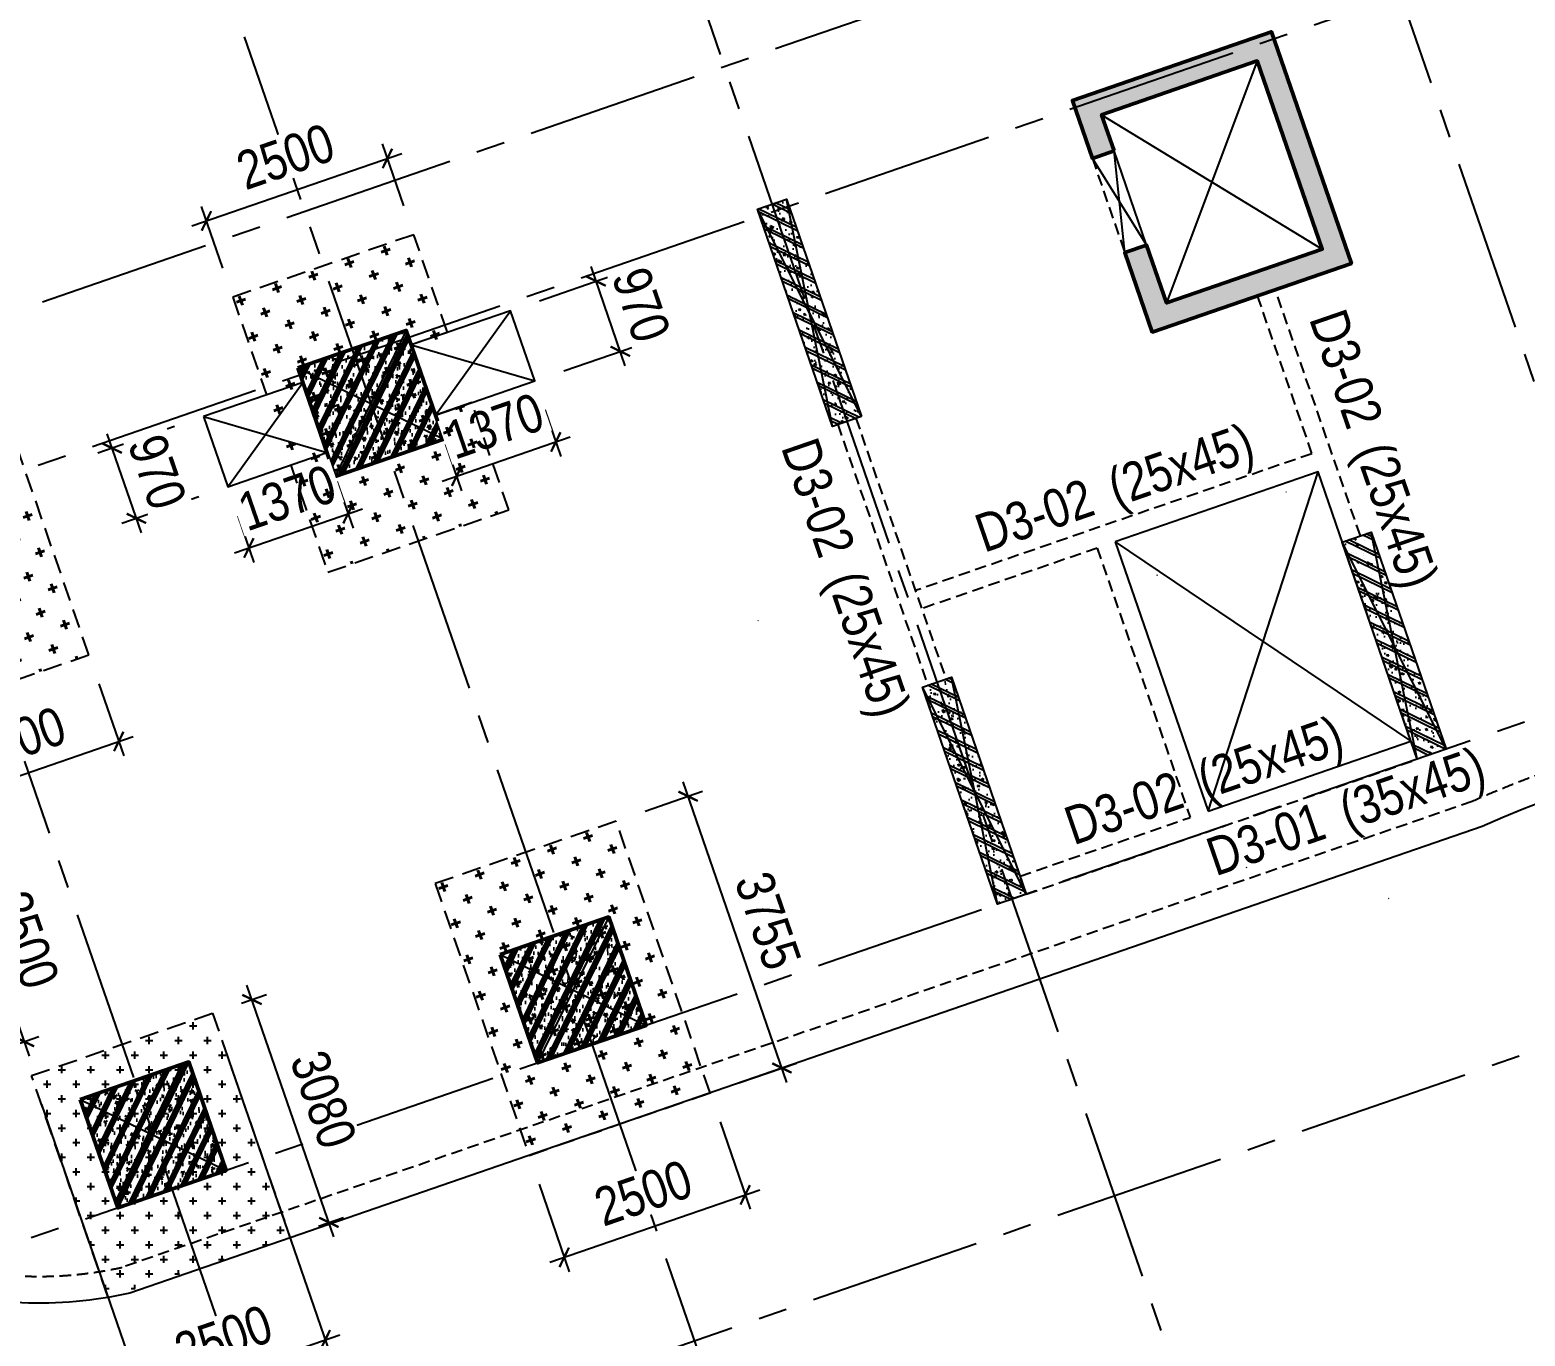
# Model space of a CAD drawing. Header units: millimetres. Extents: x -80883 to 1826631, y -376836 to 309394.
# Drawn here: x 1311664 to 1331185, y -320233 to -303180 of the extents above; entities that cross this region are included whole.
import ezdxf
from ezdxf.enums import TextEntityAlignment as Align

# ---------------------------------------------------------------- set-up
doc = ezdxf.new("R2010")
doc.units = ezdxf.units.MM
doc.header["$LTSCALE"] = 100
doc.header["$PDMODE"] = 32
doc.header["$PDSIZE"] = 2.5
for name, pattern in [('CENTER2', [1.125, 0.75, -0.125, 0.125, -0.125]), ('DASHED', [4.5, 3, -1.5]), ('HIDDEN', [0.375, 0.25, -0.125])]:
    doc.linetypes.add(name, pattern=pattern)
for name, color, linetype, lineweight in [('0-Hatch', 250, 'Continuous', 40), ('ccu12-Tencaukien', 9, 'Continuous', 15), ('KT-Net cot vach', 6, 'Continuous', 50)]:
    doc.layers.add(name, color=color, linetype=linetype, lineweight=lineweight)
for name, color, linetype in [('0-khuat', 3, 'HIDDEN'), ('A-GLAZ', 135, 'Continuous'), ('ccu11-Khuat', 9, 'DASHED'), ('ccu11-Thay', 7, 'Continuous'), ('ccu12-Hatch', 250, 'Continuous'), ('ccu12-Manh', 8, 'Continuous'), ('ccu12-Text', 31, 'Continuous'), ('ccu12-Thay', 7, 'Continuous'), ('ccu12-Truc', 13, 'CENTER2'), ('KC2-DIM', 251, 'Continuous'), ('Xref.Asix of Basement B2$0$AUDIT_I_220805193045-5', 6, 'Continuous'), ('Xref_ST_MBDV Cot vach 30.7.2022|Xref_ST_MBDV Cot vach 30.7.2022|Xref_ST_MBDV Cot vach 30.7.2022|Xref_ST_MBDV Cot vach 30.7.2022|KC-Betong', 6, 'Continuous')]:
    doc.layers.add(name, color=color, linetype=linetype)
doc.styles.add('Arial Narrow', font='ARIALN.TTF')
doc.dimstyles.new('ccu12-200', dxfattribs={"dimscale": 200, "dimtxt": 2.5, "dimasz": 1, "dimexe": 1, "dimexo": 2, "dimgap": 1, "dimtad": 1, "dimdec": 0, "dimrnd": 5, "dimdsep": 46, "dimtxsty": 'Arial Narrow', "dimblk": 'ARCHTICK', "dimcen": -1, "dimdle": 1, "dimclrd": 256, "dimclre": 256, "dimclrt": 3, "dimadec": 0, "dimazin": 2, "dimtfac": 0.1, "dimtdec": 0, "dimtmove": 0, "dimatfit": 1, "dimldrblk": 'ARCHTICK', "dimfxl": 1, "dimtvp": 0.8333333333333334, "dimtolj": 1, "dimtzin": 12, "dimarcsym": 0})
pattern_1 = [(49.99999999999999, (-549.9999999999709, 3049.999999999996), (286.9040730403014, -25.10085399303804), [30, -330]), (355, (-549.9999999999709, 3049.999999999996), (-55.50053344520001, 300.8768534800047), [24, -264]), (100.4514, (-526.0913279999709, 3047.908263999996), (231.4037526856086, 275.7758168243814), [25.496076, -280.4568448]), (46.18420000000001, (-549.9999999999709, 3129.999999999996), (426.8964194502578, -66.20760573160723), [45, -495]), (96.6356, (-514.4253019999708, 3124.482677199996), (373.8650822194813, 389.6471483601767), [38.2441152, -420.6852]), (351.1842, (-549.9999999999709, 3129.999999999996), (373.8647780534509, 389.6474403701299), [36, -396]), (21, (-509.9999999999709, 3109.999999999996), (238.7628208473847, -161.0475562661355), [30, -330]), (326.0000000000001, (-509.9999999999709, 3109.999999999996), (97.32613276863269, 290.0600180187412), [24, -264]), (71.4514, (-490.1031067999709, 3096.579357599996), (336.089051432596, 129.012198683981), [25.496076, -280.4568448]), (37.50000000000001, (-549.9999999999709, 3049.999999999996), (4.863942126916267, 133.1575415325246), [0, -260.8, 0, -268, 0, -265]), (7.499999999999999, (-549.9999999999709, 3049.999999999996), (105.2278149768594, 157.7646847529441), [0, -152.8, 0, -254.8, 0, -101]), (327.5, (-639.1999999999709, 3049.999999999996), (213.5289744689636, -9.021948693751902), [0, -100, 0, -312, 0, -414]), (317.5, (-679.1999999999709, 3049.999999999996), (233.2744677369545, 40.04199293292709), [0, -130, 0, -207.2, 0, -294]), (45, (-549.9999999999709, 3049.999999999996), (-120.2081528017131, 120.2081528017131), []), (45, (-549.9999999999709, 3098.999999999996), (-120.2081528017131, 120.2081528017131), [])]

# ---------------------------------------------------------------- blocks, each defined once
blk = doc.blocks.new('Grid-ST-flat-3')
at = {"layer": 'ccu12-Truc', "ltscale": 30}
for p, q in [((332626.6722212732, -42661.57128335354), (351715.9639600302, -97953.08526004129)), ((324450.2562037199, -45484.46361355273), (343539.5479429879, -100775.9775917197)), ((318967.803845129, -47377.27003148972), (338057.0955847398, -102668.7840106485)), ((313485.3514865386, -49270.0764494267), (332574.6432264913, -104561.5904295773)), ((348389.8671523776, -54057.7060485669), (307655.7401533651, -68121.08717252291)), ((349042.5590209738, -55948.20686175592), (308308.4320219613, -70011.58798571193)), ((377595.9390357226, -60477.92775269795), (312746.7367284152, -82866.99351539748)), ((352142.8453968058, -64928.08572440384), (311408.718397793, -78991.46684835991))]:
    blk.add_line(p, q, dxfattribs=at)
blk = doc.blocks.new('LOI-B2-T1-PN')
at = {"layer": 'KT-Net cot vach'}
h = blk.add_hatch(dxfattribs=at)
h.set_pattern_fill('1BETONG2-BOP', color=250, scale=30, style=0, pattern_type=2)
h.set_pattern_definition([(69.04713795401962, (17329.27607425139, -10971.50260310754), (209.5408150160534, 52.4275389604423), [22.49999999999967, -247.4999999999974]), (14.04713795401967, (17329.27607425139, -10971.50260310754), (-112.9888797136512, 199.7186960031902), [17.99999999999967, -197.9999999999974]), (119.4985379540196, (17346.73780785338, -10967.13364041253), (96.55213107871269, 252.1461576231357), [19.12205699999967, -210.3426335999974]), (65.23133795401962, (17309.69531820272, -10914.78757870855), (318.8479477665745, 57.54985840890612), [33.74999999999934, -371.2499999999947]), (115.6827379540196, (17336.26598341321, -10909.99177388585), (169.6772687876662, 367.7426062021764), [28.6830864, -315.5139]), (10.23133795401963, (17309.69531820272, -10914.78757870855), (169.6769816806724, 367.7427387715611), [26.99999999999998, -296.9999999999997]), (40.04713795401962, (17342.94801941444, -10919.17595678411), (208.685901516953, -55.73324418241951), [22.5, -247.5]), (245.0471379540196, (17342.94801941444, -10919.17595678411), (226.3167839920097, -37.87819630967974), [17.99999999999967, -197.9999999999974]), (90.49853795401846, (17360.33850826626, -10923.8204049003), (206.6892795315937, 173.7225965344256), [19.12205699999998, -210.3426335999998]), (86.54713795401962, (17329.27607425139, -10971.50260310754), (-73.0343233223647, 68.21249018210884), [0, -195.6, 0, -201, 0, -198.75]), (23.54713795401962, (17329.27607425139, -10971.50260310754), (43.13773376636044, 135.5289346431329), [0, -114.6, 0, -191.1, 0, -75.75]), (346.5471379540196, (17266.03882204625, -10993.33514610148), (153.5869696668104, 45.86723397553281), [0, -75, 0, -234, 0, -310.5]), (336.5471379540196, (17237.68130984693, -11003.12552412564), (155.5764329255628, 85.4834131405494), [0, -97.5, 0, -155.4, 0, -220.5]), (334.0471379540196, (17329.27607425139, -10971.50260310754), (55.79802255084359, 114.6421854267248), []), (334.0471379540196, (17317.28286117152, -10936.76465066319), (55.79802255084359, 114.6421854267248), [])])
h.paths.add_polyline_path([(25769.44210547558, -4009.780734042346), (25606.26913840394, -3537.155530718795), (27638.55751273665, -2835.511772305064), (28487.05694148713, -5293.162829644221), (26454.76856718189, -5994.806588023377), (26193.69181985571, -5238.606262686721), (25910.11669786018, -5336.51004292554), (26269.09722542646, -6376.285490257374), (28868.53584372322, -5478.834171400697), (27824.22885449301, -2454.032870068273), (25224.79023616505, -3351.484188966162), (25485.86698347959, -4107.684514281049)])
at = {"layer": 'ccu11-Khuat', "color": 6, "ltscale": 0.5}
blk.add_lwpolyline([(25485.86698347959, -4107.684514281049), (25910.1167071301, -5336.510039724992)], dxfattribs=at)
at = {"layer": 'ccu11-Thay', "color": 6, "ltscale": 0.5}
blk.add_lwpolyline([(26193.69181980868, -5238.606265068287), (25769.44210547558, -4009.780734042346)], dxfattribs=at)
at = {"layer": 'KC2-DIM', "ltscale": 0.5}
for points in [[(27638.55751273665, -2835.511772305064), (26454.76856718189, -5994.806588023377)], [(25606.26913840394, -3537.155530718795), (28487.05694148713, -5293.162829644221)], [(25910.1167071301, -5336.510039724992), (25769.44210471096, -4009.780734306318)], [(25485.86699274904, -4107.68451108085), (26193.69181907899, -5238.606262954941)]]:
    blk.add_lwpolyline(points, dxfattribs=at)
at = {"layer": 'KT-Net cot vach'}
blk.add_lwpolyline([(25769.44210547558, -4009.780734042346), (25606.26913840394, -3537.155530718795), (27638.55751273665, -2835.511772305064), (28487.05694148713, -5293.162829644221), (26454.76856718189, -5994.806588023377), (26193.69181985571, -5238.606262686721), (25910.11669786018, -5336.51004292554), (26269.09722542646, -6376.285490257374), (28868.53584372322, -5478.834171400697), (27824.22885449301, -2454.032870068273), (25224.79023616505, -3351.484188966162), (25485.86698347959, -4107.684514281049)], close=True, dxfattribs=at)
blk = doc.blocks.new('*U147')
h = blk.add_hatch()
h.set_pattern_fill('VATLIEU04', color=250, scale=40, style=0, pattern_type=2)
h.set_pattern_definition(pattern_1)
h.paths.add_polyline_path([(-475, -474.9999999999998), (-75, -475.0000000000038), (-74.9999999999709, 2524.999999999996), (-474.9999999999709, 2525)])
at = {"color": 6, "ltscale": 0.25}
blk.add_lwpolyline([(-475, -474.9999999999998), (-75, -475.0000000000038), (-74.9999999999709, 2524.999999999996), (-474.9999999999709, 2525)], close=True, dxfattribs=at)
at = {"layer": 'Defpoints', "linetype": 'ByBlock', "ltscale": 30}
for p, q in [((-75, -475.0000000000038), (-474.9999999999709, 2525)), ((-475, -474.9999999999998), (-74.9999999999709, 2524.999999999996))]:
    blk.add_line(p, q, dxfattribs=at)
blk = doc.blocks.new('*U151')
h = blk.add_hatch()
h.set_pattern_fill('VATLIEU04', color=250, scale=40, style=0, pattern_type=2)
h.set_pattern_definition([(49.99999999999999, (550, -550), (286.9040730403014, -25.10085399303804), [30, -330]), (355, (550, -550), (-55.50053344520001, 300.8768534800047), [24, -264]), (100.4514, (573.908672, -552.091736), (231.4037526856086, 275.7758168243814), [25.496076, -280.4568448]), (46.18420000000001, (550, -470), (426.8964194502578, -66.20760573160723), [45, -495]), (96.6356, (585.574698, -475.5173228), (373.8650822194813, 389.6471483601767), [38.2441152, -420.6852]), (351.1842, (550, -470), (373.8647780534509, 389.6474403701299), [36, -396]), (21, (590, -490), (238.7628208473847, -161.0475562661355), [30, -330]), (326.0000000000001, (590, -490), (97.32613276863269, 290.0600180187412), [24, -264]), (71.4514, (609.8968932, -503.4206424), (336.089051432596, 129.012198683981), [25.496076, -280.4568448]), (37.50000000000001, (550, -550), (4.863942126916267, 133.1575415325246), [0, -260.8, 0, -268, 0, -265]), (7.499999999999999, (550, -550), (105.2278149768594, 157.7646847529441), [0, -152.8, 0, -254.8, 0, -101]), (327.5, (460.8, -550), (213.5289744689636, -9.021948693751902), [0, -100, 0, -312, 0, -414]), (317.5, (420.8, -550), (233.2744677369545, 40.04199293292709), [0, -130, 0, -207.2, 0, -294]), (45, (550, -550), (-120.2081528017131, 120.2081528017131), []), (45, (550, -501), (-120.2081528017131, 120.2081528017131), [])])
h.paths.add_polyline_path([(-475, 475), (1025, 475), (1025, -1025), (-475, -1025)])
at = {"color": 6, "ltscale": 0.25}
blk.add_lwpolyline([(-475, 475), (1025, 475), (1025, -1025), (-475, -1025)], close=True, dxfattribs=at)
at = {"layer": 'Defpoints', "linetype": 'ByBlock', "ltscale": 30}
for p, q in [((1025, 475), (-475, -1025)), ((-475, 475), (1025, -1025))]:
    blk.add_line(p, q, dxfattribs=at)
blk = doc.blocks.new('*U339')
h = blk.add_hatch()
h.set_pattern_fill('VATLIEU04', color=250, scale=40, style=0, pattern_type=2)
h.set_pattern_definition(pattern_1)
h.paths.add_polyline_path([(-475, -474.9999999999998), (-75, -475.0000000000038), (-74.9999999999709, 2524.999999999996), (-474.9999999999709, 2525)])
at = {"color": 6, "ltscale": 0.25}
blk.add_lwpolyline([(-475, -474.9999999999998), (-75, -475.0000000000038), (-74.9999999999709, 2524.999999999996), (-474.9999999999709, 2525)], close=True, dxfattribs=at)
at = {"layer": 'Defpoints', "linetype": 'ByBlock', "ltscale": 30}
for p, q in [((-75, -475.0000000000038), (-474.9999999999709, 2525)), ((-475, -474.9999999999998), (-74.9999999999709, 2524.999999999996))]:
    blk.add_line(p, q, dxfattribs=at)
blk = doc.blocks.new('MBDVCOTVACH-T2-T6-PN')
at = {"layer": 'KT-Net cot vach', "rotation": 19.04713795399666}
for p in [(15714.6191477098, -7137.365310385358), (18358.02121345303, -14793.89360237541), (12875.56885498972, -16686.700020271)]:
    blk.add_blockref('*U151', p, dxfattribs=at)
at = {"layer": 'Xref.Asix of Basement B2$0$AUDIT_I_220805193045-5', "linetype": 'ByBlock', "xscale": -0.9999999999999996, "rotation": 19.04713795400157}
blk.add_blockref('*U147', (29502.41619351669, -11528.16849046061), dxfattribs=at)
at = {"layer": 'Xref_ST_MBDV Cot vach 30.7.2022|Xref_ST_MBDV Cot vach 30.7.2022|Xref_ST_MBDV Cot vach 30.7.2022|Xref_ST_MBDV Cot vach 30.7.2022|KC-Betong', "linetype": 'ByBlock', "xscale": -0.9999999999999996, "rotation": 19.04713795400157}
for p in [(21866.08068438037, -7182.322219422087), (24019.96383572998, -13420.9749081356)]:
    blk.add_blockref('*U339', p, dxfattribs=at)
blk = doc.blocks.new('*U693')
at = {"layer": 'ccu12-Tencaukien', "color": 8, "ltscale": 10000}
blk.add_line((360.6565736538532, -155.3215232637356), (354.4065714950475, -155.3215232637356), dxfattribs=at)
at = {"layer": 'ccu12-Text', "color": 2, "style": 'Arial Narrow', "width": 0.8}
blk.add_attdef('SH', text='', height=300, dxfattribs=at).set_placement((275.6048113084853, 5.864471777974813), align=Align.BOTTOM_RIGHT)
at = {"layer": 'ccu12-Text', "color": 31, "style": 'Arial Narrow', "width": 0.8}
for tag, p in [('(', (507.5315725744504, -75.41116959831947)), ('KT', (632.605666770517, -75.41116959831947)), (')', (962.8971199221714, -75.41116959831947))]:
    blk.add_attdef(tag, text='', height=250, dxfattribs=at).set_placement(p, align=Align.BOTTOM_LEFT)
blk = doc.blocks.new('MBKC-T3-PN')
at = {"layer": 'ccu11-Khuat', "ltscale": 0.5}
for p, q in [((22162.88256403874, -7582.364272304578), (23337.72792247869, -10985.26573778957)), ((22399.19516580855, -7500.777789080574), (23574.04052424873, -10903.67925456457))]:
    blk.add_line(p, q, dxfattribs=at)
at = {"layer": 'ccu11-Khuat', "ltscale": 0.5, "elevation": -0.0003901197252574179}
blk.add_lwpolyline([(31224.41949791997, 10401.15608117677, -0.1203839840985264), (42572.85465626395, 11719.39024886949), (58379.85115727969, 7611.132730447047, -0.2258253160871416), (60186.44089432061, 5977.409135053749), (65551.80771612958, -9531.095751609828, 0.2919429440186994), (69736.50495830015, -12426.6161779894), (99368.00793614518, -12426.6161779894, -0.2609853684017961), (101894.5837610736, -14307.26193159987), (105248.9736585456, -29866.61846812873, -0.450430548376512), (100589.6931814908, -35326.6158653514), (55455.61416863091, -35326.6158653514, -0.3270381078692864), (50922.90468503162, -31997.94642836676), (46413.0024276413, -18965.37748569861, 0.4276044270060953), (30445.87231722521, -12504.80555859185), (12824.43251889106, -18584.35473983688, -0.1315578741241553), (10225.70651983377, -18473.84767023224), (9061.065310114762, -18020.38528109412, -0.1846755877232493), (7455.469289202709, -16623.04162249499), (2976.957835427951, -9107.263866643538, -0.02202630655650502), (-406.9169527727645, -3413.25466246967, -0.3992423458823245), (1800.966408062493, 257.1217708188342)], format="xyb", close=True, dxfattribs=at)
at = {"layer": 'ccu11-Khuat', "ltscale": 0.5, "elevation": 1.470225069615539e-08}
for points in [[(28985.2579315661, -9035.466570069024), (27875.6817554913, -5821.615187518997)], [(27639.36915382789, -5903.201671051444), (28350.80329097109, -7963.847559591348), (23175.89848677674, -9750.473759857705)], [(25549.71719465591, -9195.397475334408), (23257.48497000174, -9986.786361627106)], [(25549.71719467081, -9195.397475377249), (26763.72422445193, -12711.72943452228)], [(24623.97225253214, -13714.95498132077), (29727.98328719847, -11952.80472232221)], [(24542.38576899725, -13478.64237965841), (26763.72422445193, -12711.72943452228)]]:
    blk.add_lwpolyline(points, dxfattribs=at)
at = {"layer": 'ccu11-Thay', "elevation": -0.0003901197252574179}
blk.add_lwpolyline([(31106.50862324028, 10730.72166345781, -0.1205795836710196), (42638.87427653908, 12063.859528495), (58473.93031160696, 7948.309303218033, -0.2272385897093211), (60513.964432284, 6101.209794561379), (65878.81921774126, -9405.815059417277, 0.2908633368540378), (69743.13952882006, -12076.6161779894), (99390.07919017388, -12076.6161779894, -0.2655275921417467), (102229.2245215473, -14198.71881677723), (105593.7353260962, -29805.02123810095, -0.4513714951595503), (100592.7770390881, -35676.6158653514), (55455.39553553029, -35676.6158653514, -0.3267809868965265), (50590.57907296135, -32107.86789232772), (46084.8424524439, -19087.33667168533, 0.427810969143063), (30575.2745344413, -12830.40558466513), (12920.16765186726, -18921.57020124164, -0.1330764012900887), (10109.49357222929, -18804.19336872117), (8937.306803341722, -18347.79305564612, -0.183720991931343), (7150.621857264778, -16795.18900673359), (2680.126648878446, -9292.86400619999, -0.02215701127767281), (-737.5723420327995, -3537.213185448665, -0.4024491153328594), (1696.95094252727, 591.477936539799), (31106.50862324028, 10730.72166345781)], format="xyb", dxfattribs=at)
at = {"layer": 'ccu12-Manh', "ltscale": 0.5, "elevation": 1.470225069615539e-08}
for points in [[(27000.03682611557, -12630.14295099053), (28432.38977450738, -8200.160161253181)], [(25786.02979636891, -9113.810991785664), (29646.39680366684, -11716.4921206588)]]:
    blk.add_lwpolyline(points, dxfattribs=at)
at = {"layer": 'ccu12-Thay', "ltscale": 0.5, "elevation": 1.470225069615539e-08}
for points in [[(27000.03682611557, -12630.14295099053), (29646.39680366684, -11716.49212065886), (28432.38977450738, -8200.160161253181), (25786.02979631955, -9113.810991802718)], [(25786.02979631955, -9113.810991802718), (27000.03682611557, -12630.14295099053)]]:
    blk.add_lwpolyline(points, dxfattribs=at)
blk = doc.blocks.new('_ARCHTICK')
at = {"color": 0, "linetype": 'ByBlock', "const_width": 0.15}
blk.add_lwpolyline([(-0.5, -0.5), (0.5, 0.5)], dxfattribs=at)
blk = doc.blocks.new('*D1060')
at = {"layer": 'KC2-DIM', "lineweight": -2, "ltscale": 0.5, "transparency": 16777216}
for p, q in [((18335.84273412436, -7390.815972107937), (18545.85654649997, -7999.114016423746)), ((16996.54420930117, -8322.427179808692), (18669.63742201583, -7744.794739025181)), ((17040.84967432412, -7837.910011008741), (17250.86348669973, -8446.20805532455))]:
    blk.add_line(p, q, dxfattribs=at)
at = {"layer": 'KC2-DIM', "lineweight": -2, "ltscale": 0.5, "transparency": 16777216, "xscale": 200, "yscale": 200, "zscale": 200}
for p, rotation in [((18480.58734555862, -7810.063939966534), 19.04714223141409), ((17185.59428575838, -8257.157978867337), 199.0471422314141)]:
    blk.add_blockref('_ARCHTICK', p, dxfattribs=dict(at, rotation=rotation))
at = {"layer": 'KC2-DIM', "color": 3, "ltscale": 0.5, "transparency": 16777216, "insert": (17684.50988739006, -7603.251227045295), "char_height": 500, "attachment_point": 5, "rotation": 19.04714223141409, "style": 'Arial Narrow', "bg_fill": 3, "box_fill_scale": 1.1, "bg_fill_color": 256, "bg_fill_true_color": 13158600, "bg_fill_transparency": 0}
blk.add_mtext('\\A1;1370', dxfattribs=at)
at = {"layer": 'Defpoints', "color": 0, "ltscale": 0.5, "transparency": 16777216}
for p in [(18205.30433224165, -7012.715819193516), (16910.31127244141, -7459.80985809432), (18480.58734555862, -7810.063939966534)]:
    blk.add_point(p, dxfattribs=at)
blk = doc.blocks.new('*D1063')
at = {"layer": 'Defpoints', "color": 0, "ltscale": 0.5, "transparency": 16777216}
for p in [(19006.526751343, -5709.912145106054), (17888.74875235325, -6095.822945300609), (18205.30433224165, -7012.715819193516)]:
    blk.add_point(p, dxfattribs=at)
at = {"layer": 'KC2-DIM', "lineweight": -2, "ltscale": 0.5, "transparency": 16777216}
for p, q in [((18266.84891108601, -5965.284560270552), (19195.57683070938, -5644.642952591025)), ((19388.35152374643, -6815.855098365347), (18941.25755882797, -5520.862065739669)), ((18583.40449097442, -6882.177434163459), (19512.13241059778, -6561.535826483933))]:
    blk.add_line(p, q, dxfattribs=at)
at = {"layer": 'KC2-DIM', "lineweight": -2, "ltscale": 0.5, "transparency": 16777216, "xscale": 200, "yscale": 200, "zscale": 200}
for p, rotation in [((19006.526751343, -5709.912145106054), 109.0471396776312), ((19323.0823312314, -6626.805018998962), 289.0471396776312)]:
    blk.add_blockref('_ARCHTICK', p, dxfattribs=dict(at, rotation=rotation))
at = {"layer": 'KC2-DIM', "color": 3, "ltscale": 0.5, "transparency": 16777216, "insert": (19595.16428028138, -6019.777672966031), "char_height": 500, "attachment_point": 5, "rotation": 289.04713967763115, "style": 'Arial Narrow', "bg_fill": 3, "box_fill_scale": 1.1, "bg_fill_color": 256, "bg_fill_true_color": 13158600, "bg_fill_transparency": 0}
blk.add_mtext('\\A1;970', dxfattribs=at)
blk = doc.blocks.new('*D1064')
at = {"layer": 'KC2-DIM', "lineweight": -2, "ltscale": 0.5, "transparency": 16777216}
for p, q in [((15622.97408673175, -8327.428887628086), (15832.98789910725, -8935.726931943562)), ((14283.67556190845, -9259.040095328506), (15956.76877462311, -8681.407654544997)), ((14327.98102693151, -8774.522926528887), (14537.99483930701, -9382.820970844365))]:
    blk.add_line(p, q, dxfattribs=at)
at = {"layer": 'KC2-DIM', "lineweight": -2, "ltscale": 0.5, "transparency": 16777216, "xscale": 200, "yscale": 200, "zscale": 200}
for p, rotation in [((15767.7186981659, -8746.67685548635), 19.04714223141409), ((14472.72563836566, -9193.770894387153), 199.0471422314141)]:
    blk.add_blockref('_ARCHTICK', p, dxfattribs=dict(at, rotation=rotation))
at = {"layer": 'KC2-DIM', "color": 3, "ltscale": 0.5, "transparency": 16777216, "insert": (14971.64123999734, -8539.864142565111), "char_height": 500, "attachment_point": 5, "rotation": 19.04714223141409, "style": 'Arial Narrow', "bg_fill": 3, "box_fill_scale": 1.1, "bg_fill_color": 256, "bg_fill_true_color": 13158600, "bg_fill_transparency": 0}
blk.add_mtext('\\A1;1370', dxfattribs=at)
at = {"layer": 'Defpoints', "color": 0, "ltscale": 0.5, "transparency": 16777216}
for p in [(15492.43568484904, -7949.328734713665), (14197.4426250488, -8396.422773614466), (15767.7186981659, -8746.67685548635)]:
    blk.add_point(p, dxfattribs=at)
blk = doc.blocks.new('*D1068')
at = {"layer": 'Defpoints', "color": 0, "ltscale": 0.5, "transparency": 16777216}
for p in [(13880.88704699208, -7479.529737585864), (12688.35076046619, -7891.250676496618), (14197.44261129689, -8396.422616859607)]:
    blk.add_point(p, dxfattribs=at)
at = {"layer": 'KC2-DIM', "lineweight": -2, "ltscale": 0.5, "transparency": 16777216}
for p, q in [((13502.78688604064, -7610.068116189619), (12499.30067999047, -7956.519865798496)), ((13070.17551407288, -8997.19363624608), (12623.08157116432, -7702.200596020899)), ((13819.34245034546, -8526.960995463362), (12815.85624429529, -8873.412745072237))]:
    blk.add_line(p, q, dxfattribs=at)
at = {"layer": 'KC2-DIM', "lineweight": -2, "ltscale": 0.5, "transparency": 16777216, "xscale": 200, "yscale": 200, "zscale": 200}
for p, rotation in [((12688.35076046619, -7891.250676496618), 109.0471387038152), ((13004.90632477101, -8808.14355577036), 289.0471387038152)]:
    blk.add_blockref('_ARCHTICK', p, dxfattribs=dict(at, rotation=rotation))
at = {"layer": 'KC2-DIM', "color": 3, "ltscale": 0.5, "transparency": 16777216, "insert": (13276.9882841381, -8201.11621436153), "char_height": 500, "attachment_point": 5, "rotation": 289.0471387038152, "style": 'Arial Narrow', "bg_fill": 3, "box_fill_scale": 1.1, "bg_fill_color": 256, "bg_fill_true_color": 13158600, "bg_fill_transparency": 0}
blk.add_mtext('\\A1;970', dxfattribs=at)
blk = doc.blocks.new('MBKC-N-T3')
at = {"layer": '0-Hatch', "ltscale": 2}
h = blk.add_hatch(dxfattribs=at)
h.set_pattern_fill('CROSS', color=256, scale=1000, angle=109.047137953997, style=0)
h.set_pattern_definition([(109.0471379539969, (4049908.878848452, -6946061.760030065), (-317.8990851971258, 154.7261181275824), [124.9999999999992, -374.9999999999968]), (199.0471379539969, (4049947.560377985, -6945982.285258765), (-154.7261181275824, -317.8990851971258), [124.9999999999992, -374.9999999999968])])
h.paths.add_polyline_path([(17382.93701326451, -7296.636609298119), (16910.31128097908, -7459.809765912942), (16593.75571667822, -6542.916886637395), (16593.75576659129, -6542.916869405075), (17181.9126274304, -6714.376471320109), (16625.8138976309, -5103.655852529919), (14262.68787389947, -5919.520667289326), (14818.78642607434, -7530.24077159632), (15175.88008266734, -7032.435796248959), (15492.43566255574, -7949.328670141986), (14904.27980645653, -7777.869372728514), (15502.80332056247, -9511.471902892052), (17865.92934429436, -8695.607088132645)])
h = blk.add_hatch(dxfattribs=at)
h.set_pattern_fill('CROSS', color=256, scale=1000, angle=109.047137953997, style=0)
h.set_pattern_definition([(109.0471379539969, (4044426.426489887, -6947954.566448074), (-317.8990851971258, 154.7261181275824), [124.9999999999992, -374.9999999999969]), (199.0471379539969, (4044465.108019419, -6947875.091676774), (-154.7261181275824, -317.8990851971258), [124.9999999999992, -374.9999999999968])])
h.paths.add_polyline_path([(8780.235515333712, -7812.327085298195), (10020.35096199671, -11404.27832090092), (12383.4769857286, -10588.41350614151), (11143.36153906514, -6996.462270538788)])
h = blk.add_hatch(dxfattribs=at)
h.set_pattern_fill('CROSS', color=256, scale=1000, angle=109.047137953997, style=0)
h.set_pattern_definition([(109.0471379539969, (4052552.280901732, -6953718.288315989), (-317.8990851971258, 154.7261181275824), [124.9999999999992, -374.9999999999968]), (199.0471379539969, (4052590.962431265, -6953638.81354469), (-154.7261181275824, -317.8990851971258), [124.9999999999992, -374.9999999999967])])
h.paths.add_polyline_path([(16906.08992717974, -13576.04895321344), (18131.03383597103, -17124.05923229764), (20494.15985970292, -16308.19441753824), (19269.21595091117, -12760.18413845403)])
at = {"layer": 'ccu12-Hatch', "ltscale": 0.5}
h = blk.add_hatch(dxfattribs=at)
h.set_pattern_fill('CROSS', color=256, scale=30)
h.set_pattern_definition([(0, (-1042739.112906, 304846.4414826119), (190.5, 190.5), [95.25, -285.75]), (90, (-1042691.487906, 304798.8164826119), (-190.5, 190.5), [95.25, -285.75])])
h.paths.add_polyline_path([(11635.76243518363, -16083.26816563919), (13998.88845180697, -15267.40333029133), (15011.26786538074, -18200.1225365526), (12635.19971020264, -18978.10579591151)])
at = {"layer": '0-khuat', "ltscale": 10}
for points in [[(17066.38123200461, -6379.743804927799), (16625.8138976309, -5103.655852529919), (14262.68787389947, -5919.520667289326), (14703.25521968398, -7195.608652738563)], [(15019.81100094365, -8112.501457108534), (15502.80332056247, -9511.471902892052), (17865.92934429436, -8695.607088132645), (17382.93701326451, -7296.636609298002)], [(12635.19971020264, -18978.10579591151), (11635.76243518363, -16083.26816563919), (13998.88845180697, -15267.40333029133), (15003.44672083901, -18177.07375352056)]]:
    blk.add_lwpolyline(points, dxfattribs=at)
at = {"layer": '0-khuat', "linetype": 'ByBlock', "ltscale": 10}
for points in [[(17066.38123200461, -6379.743804927799), (16593.75569260912, -6542.916894947295), (16910.31128097908, -7459.809765912651)], [(17382.93701326451, -7296.636609298061), (16910.31128097908, -7459.809765912651)]]:
    blk.add_lwpolyline(points, dxfattribs=at)
at = {"layer": '0-khuat', "ltscale": 10}
for points in [[(12383.4769857286, -10588.41350614151), (11143.36153906514, -6996.462270538788), (8780.235515333712, -7812.327085298195), (10020.35096199671, -11404.27832090092)], [(20494.15985970292, -16308.19441753824), (19269.21595091117, -12760.18413845403), (16906.08992717974, -13576.04895321344), (18131.03383597103, -17124.05923229764)]]:
    blk.add_lwpolyline(points, close=True, dxfattribs=at)
blk = doc.blocks.new('*D1183')
at = {"layer": 'Defpoints', "color": 0, "ltscale": 0.5, "transparency": 16777216}
for p in [(1312432.680952964, -311337.8666607363), (1310069.555140067, -312153.7320861729), (1312823.327086814, -312469.3595930609)]:
    blk.add_point(p, dxfattribs=at)
at = {"layer": 'KC2-DIM', "lineweight": -2, "ltscale": 0.5, "transparency": 16777216}
for p, q in [((1312563.219421034, -311715.9667907997), (1312888.596320849, -312658.4096580926)), ((1310200.093608137, -312531.8322162362), (1310525.470507952, -313474.2750835291)), ((1310271.151208885, -313350.4942525323), (1313012.377151845, -312404.0903590259))]:
    blk.add_line(p, q, dxfattribs=at)
at = {"layer": 'KC2-DIM', "lineweight": -2, "ltscale": 0.5, "transparency": 16777216, "xscale": 200, "yscale": 200, "zscale": 200}
for p, rotation in [((1312823.327086814, -312469.3595930609), 19.04715226114654), ((1310460.201273917, -313285.2250184974), 199.0471522611465)]:
    blk.add_blockref('_ARCHTICK', p, dxfattribs=dict(at, rotation=rotation))
at = {"layer": 'KC2-DIM', "color": 3, "ltscale": 0.5, "transparency": 16777216, "insert": (1311493.183176762, -312446.9325994169), "char_height": 500, "attachment_point": 5, "rotation": 19.047152261146536, "style": 'Arial Narrow', "bg_fill": 3, "box_fill_scale": 1.1, "bg_fill_color": 256, "bg_fill_true_color": 13158600, "bg_fill_transparency": 0}
blk.add_mtext('\\A1;2500', dxfattribs=at)
blk = doc.blocks.new('*D1185')
at = {"layer": 'Defpoints', "color": 0, "ltscale": 0.5, "transparency": 16777216}
for p in [(1310775.592791859, -314025.8153779104), (1310277.707226125, -314197.7094378347, -1.282345642428041e-09), (1311093.572061473, -316560.8354544581, -1.282345642428041e-09)]:
    blk.add_point(p, dxfattribs=at)
at = {"layer": 'KC2-DIM', "lineweight": -2, "ltscale": 0.5, "transparency": 16777216}
for p, q in [((1311656.726814035, -316577.9914758638), (1310710.323605031, -313836.7652965806)), ((1310655.807388784, -314067.171064179), (1310964.642873189, -313960.5461910826)), ((1311471.672224132, -316430.2970808025), (1311780.507708537, -316323.6722077061))]:
    blk.add_line(p, q, dxfattribs=at)
at = {"layer": 'KC2-DIM', "lineweight": -2, "ltscale": 0.5, "transparency": 16777216, "xscale": 200, "yscale": 200, "zscale": 200}
for p, rotation in [((1310775.592791859, -314025.8153779104), 109.0471379540032), ((1311591.457627207, -316388.9413945339), 289.0471379540032)]:
    blk.add_blockref('_ARCHTICK', p, dxfattribs=dict(at, rotation=rotation))
at = {"layer": 'KC2-DIM', "color": 3, "ltscale": 0.5, "transparency": 16777216, "insert": (1311613.884952997, -315058.7974900821), "char_height": 500, "attachment_point": 5, "rotation": 289.04713795400323, "style": 'Arial Narrow', "bg_fill": 3, "box_fill_scale": 1.1, "bg_fill_color": 256, "bg_fill_true_color": 13158600, "bg_fill_transparency": 0}
blk.add_mtext('\\A1;2500', dxfattribs=at)
blk = doc.blocks.new('*D1198')
at = {"layer": 'Defpoints', "color": 0, "ltscale": 0.5, "transparency": 16777216}
for p in [(1314048.092629877, -316016.8570955632), (1311684.966613254, -316832.7219309111), (1315520.505326481, -320281.6526839987)]:
    blk.add_point(p, dxfattribs=at)
at = {"layer": 'KC2-DIM', "lineweight": -2, "ltscale": 0.5, "transparency": 16777216}
for p, q in [((1314178.631003533, -316394.957258223), (1315585.774513309, -320470.7027653286)), ((1311815.50498691, -317210.8220935709), (1313222.648496686, -321286.5676006764)), ((1312968.329228528, -321162.7867061743), (1315709.555407811, -320216.3834971708))]:
    blk.add_line(p, q, dxfattribs=at)
at = {"layer": 'KC2-DIM', "lineweight": -2, "ltscale": 0.5, "transparency": 16777216, "xscale": 200, "yscale": 200, "zscale": 200}
for p, rotation in [((1315520.505326481, -320281.6526839987), 19.04713795400162), ((1313157.379309858, -321097.5175193465), 199.0471379540016)]:
    blk.add_blockref('_ARCHTICK', p, dxfattribs=dict(at, rotation=rotation))
at = {"layer": 'KC2-DIM', "color": 3, "ltscale": 0.5, "transparency": 16777216, "insert": (1314190.36142203, -320259.2253582086), "char_height": 500, "attachment_point": 5, "rotation": 19.047137954001613, "style": 'Arial Narrow', "bg_fill": 3, "box_fill_scale": 1.1, "bg_fill_color": 256, "bg_fill_true_color": 13158600, "bg_fill_transparency": 0}
blk.add_mtext('\\A1;2500', dxfattribs=at)
blk = doc.blocks.new('*D1199')
at = {"layer": 'Defpoints', "color": 0, "ltscale": 0.5, "transparency": 16777216}
for p in [(1314562.875721461, -315839.1291964584), (1314048.092629877, -316016.8570955634), (1315052.650898909, -318926.5275187925)]:
    blk.add_point(p, dxfattribs=at)
at = {"layer": 'KC2-DIM', "lineweight": -2, "ltscale": 0.5, "transparency": 16777216}
for p, q in [((1315632.703177321, -318937.8497010174), (1314497.606534633, -315650.0791151286)), ((1314426.192792537, -315886.3187219077), (1314751.925802791, -315773.8600096306)), ((1315430.751061569, -318795.9891451368), (1315756.484071823, -318683.5304328597))]:
    blk.add_line(p, q, dxfattribs=at)
at = {"layer": 'KC2-DIM', "lineweight": -2, "ltscale": 0.5, "transparency": 16777216, "xscale": 200, "yscale": 200, "zscale": 200}
for p, rotation in [((1314562.875721461, -315839.1291964584), 109.047137954001), ((1315567.433990493, -318748.7996196875), 289.047137954001)]:
    blk.add_blockref('_ARCHTICK', p, dxfattribs=dict(at, rotation=rotation))
at = {"layer": 'KC2-DIM', "color": 3, "ltscale": 0.5, "transparency": 16777216, "insert": (1315495.514599441, -317145.383511933), "char_height": 500, "attachment_point": 5, "rotation": 289.047137954001, "style": 'Arial Narrow', "bg_fill": 3, "box_fill_scale": 1.1, "bg_fill_color": 256, "bg_fill_true_color": 13158600, "bg_fill_transparency": 0}
blk.add_mtext('\\A1;3080', dxfattribs=at)
blk = doc.blocks.new('*D1200')
at = {"layer": 'Defpoints', "color": 0, "ltscale": 0.5, "transparency": 16777216}
for p in [(1320543.364037773, -317057.6481828101), (1318180.238014041, -317873.5129975695), (1321002.957691943, -318388.8463235595)]:
    blk.add_point(p, dxfattribs=at)
at = {"layer": 'KC2-DIM', "lineweight": -2, "ltscale": 0.5, "transparency": 16777216}
for p, q in [((1320673.902408135, -317435.7483466071), (1321068.226877124, -318577.8964054579)), ((1318310.776384403, -318251.6131613665), (1318705.100853392, -319393.7612202173)), ((1318450.781586313, -319269.9803234996), (1321192.007773841, -318323.5771383787))]:
    blk.add_line(p, q, dxfattribs=at)
at = {"layer": 'KC2-DIM', "lineweight": -2, "ltscale": 0.5, "transparency": 16777216, "xscale": 200, "yscale": 200, "zscale": 200}
for p, rotation in [((1321002.957691943, -318388.8463235595), 19.04713745481569), ((1318639.831668211, -319204.7111383189), 199.0471374548157)]:
    blk.add_blockref('_ARCHTICK', p, dxfattribs=dict(at, rotation=rotation))
at = {"layer": 'KC2-DIM', "color": 3, "ltscale": 0.5, "transparency": 16777216, "insert": (1319672.813787687, -318366.4189861807), "char_height": 500, "attachment_point": 5, "rotation": 19.047137454815694, "style": 'Arial Narrow', "bg_fill": 3, "box_fill_scale": 1.1, "bg_fill_color": 256, "bg_fill_true_color": 13158600, "bg_fill_transparency": 0}
blk.add_mtext('\\A1;2500', dxfattribs=at)
blk = doc.blocks.new('*D1201')
at = {"layer": 'Defpoints', "color": 0, "ltscale": 0.5, "transparency": 16777216}
for p in [(1320257.270633338, -313185.5015241447), (1319318.420128981, -313509.6379037257), (1320543.364037773, -317057.6481828102)]:
    blk.add_point(p, dxfattribs=at)
at = {"layer": 'KC2-DIM', "lineweight": -2, "ltscale": 0.5, "transparency": 16777216}
for p, q in [((1319696.520291674, -313379.0995301662), (1320446.320714685, -313120.232337365)), ((1321547.48372891, -316922.5618845757), (1320192.001446559, -312996.4514427983)), ((1320921.464200466, -316927.1098092507), (1321671.264623477, -316668.2426164494))]:
    blk.add_line(p, q, dxfattribs=at)
at = {"layer": 'KC2-DIM', "lineweight": -2, "ltscale": 0.5, "transparency": 16777216, "xscale": 200, "yscale": 200, "zscale": 200}
for p, rotation in [((1320257.270633338, -313185.5015241447), 109.0471379394241), ((1321482.21454213, -316733.5118032292), 289.0471379394241)]:
    blk.add_blockref('_ARCHTICK', p, dxfattribs=dict(at, rotation=rotation))
at = {"layer": 'KC2-DIM', "color": 3, "ltscale": 0.5, "transparency": 16777216, "insert": (1321300.102331236, -314810.9257676565), "char_height": 500, "attachment_point": 5, "rotation": 289.0471379394241, "style": 'Arial Narrow', "bg_fill": 3, "box_fill_scale": 1.1, "bg_fill_color": 256, "bg_fill_true_color": 13158600, "bg_fill_transparency": 0}
blk.add_mtext('\\A1;3755', dxfattribs=at)
blk = doc.blocks.new('*D1202')
at = {"layer": 'Defpoints', "color": 0, "ltscale": 0.5, "transparency": 16777216}
for p in [(1316331.220361105, -304857.3106673338), (1316675.018075701, -305853.1096178017), (1314311.89205197, -306668.9744325611)]:
    blk.add_point(p, dxfattribs=at)
at = {"layer": 'KC2-DIM', "lineweight": -2, "ltscale": 0.5, "transparency": 16777216}
for p, q in [((1316544.47970534, -305475.0094540046), (1316265.951175925, -304668.2605854354)), ((1313779.044255475, -305738.4446672741), (1316520.270443004, -304792.0414821531)), ((1314181.353681608, -306290.8742687641), (1313902.825152193, -305484.1254001948))]:
    blk.add_line(p, q, dxfattribs=at)
at = {"layer": 'KC2-DIM', "lineweight": -2, "ltscale": 0.5, "transparency": 16777216, "xscale": 200, "yscale": 200, "zscale": 200}
for p, rotation in [((1316331.220361105, -304857.3106673338), 19.04713745481918), ((1313968.094337374, -305673.1754820933), 199.0471374548192)]:
    blk.add_blockref('_ARCHTICK', p, dxfattribs=dict(at, rotation=rotation))
at = {"layer": 'KC2-DIM', "color": 3, "ltscale": 0.5, "transparency": 16777216, "insert": (1315001.076456849, -304834.8833299551), "char_height": 500, "attachment_point": 5, "rotation": 19.04713745481918, "style": 'Arial Narrow', "bg_fill": 3, "box_fill_scale": 1.1, "bg_fill_color": 256, "bg_fill_true_color": 13158600, "bg_fill_transparency": 0}
blk.add_mtext('\\A1;2500', dxfattribs=at)
blk = doc.blocks.new('LOMO-PODIUM-PN')
at = {"layer": 'ccu11-Thay', "ltscale": 0.5}
for points in [[(16593.7557044772, -6542.916851297545), (16910.31128097908, -7459.809765912592), (18205.30433224165, -7012.715819193516), (17888.74875235325, -6095.822945300606), (16593.75571667799, -6542.916886637453)], [(13880.88703479129, -7479.529702245956), (14197.44261129317, -8396.422616861004), (15492.43566255574, -7949.328670141927), (15175.88008266734, -7032.435796249076), (13880.88704699208, -7479.529737585864)]]:
    blk.add_lwpolyline(points, dxfattribs=at)
at = {"layer": 'KC2-DIM', "color": 252, "ltscale": 0.5}
for base, p1, p2, angle, picture, middle in [((18480.58734555862, -7810.063939966534), (16910.31127244141, -7459.809858094319), (18205.30433224165, -7012.715819193516), 19.047142231414092, '*D1060', (17833.0908156585, -8033.610959416936)), ((15767.7186981659, -8746.67685548635), (14197.4426250488, -8396.422773614468), (15492.43568484904, -7949.328734713665), 19.047142231414064, '*D1064', (15120.22216826578, -8970.223874936752))]:
    dim = blk.add_linear_dim(base=base, p1=p1, p2=p2, angle=angle, dimstyle='ccu12-200', override={"dimfxl": 150, "dimtfill": 1}, dxfattribs=at)
    dim.commit()
    dim.dimension.update_dxf_attribs({"geometry": picture, "text_midpoint": middle, "dimtype": 129})
for base, p1, p2, angle, picture, middle in [((19006.526751343, -5709.912145106054), (18205.30433224165, -7012.715819193516), (17888.74875235325, -6095.822945300606), 109.047139677631, '*D1063', (19164.8045412872, -6168.35858205251)), ((12688.35076046619, -7891.250676496618), (14197.44261129689, -8396.422616859607), (13880.88704699208, -7479.529737585864), 109.04713870381502, '*D1068', (12846.6285426186, -8349.697116133488))]:
    dim = blk.add_linear_dim(base=base, p1=p1, p2=p2, angle=angle, dimstyle='ccu12-200', override={"dimfxl": 150, "dimtfill": 1}, dxfattribs=at)
    dim.commit()
    dim.dimension.update_dxf_attribs({"geometry": picture, "text_midpoint": middle, "dimtype": 129})
for p, q in [((16910.31128097908, -7459.809765912592), (17888.74875235325, -6095.822945300606)), ((16593.7557044772, -6542.916851297545), (18205.30433224165, -7012.715819193516)), ((14197.44261129317, -8396.422616861004), (15175.88008266711, -7032.435796249134)), ((13880.88704699231, -7479.529737585806), (15492.43566255574, -7949.328670141927))]:
    blk.add_line(p, q, dxfattribs=at)

msp = doc.modelspace()

# ---------------------------------------------------------------- linework, layer by layer
at = {"layer": 'A-GLAZ'}
msp.add_lwpolyline([(1331155.712801311, -290018.7321018141, -0.1205795836710196), (1342688.078454609, -288685.5942367769), (1358523.134489677, -292801.1444620539, -0.2272385897093211), (1360563.168610354, -294648.2439707106), (1365928.023395812, -310155.2688246892, 0.2908633368540378), (1369792.34370689, -312826.0699432613), (1399439.283368244, -312826.0699432613, -0.2655275921417467), (1402278.428699618, -314948.1725820492), (1405642.939504167, -330554.4750033729, -0.4513714951595503), (1400641.981217158, -336426.0696306233), (1355504.599713601, -336426.0696306233, -0.3267809868965265), (1350639.783251032, -332857.3216575996), (1346134.046630514, -319836.7904369573, 0.427810969143063), (1330624.478712512, -313579.8593499371), (1312969.371829938, -319671.0239665136, -0.1330764012900887), (1310158.6977503, -319553.6471339931), (1308986.510981412, -319097.2468209181, -0.183720991931343), (1307199.826035335, -317544.6427720055), (1302729.330826949, -310042.3177714719, -0.02215701127767281), (1299311.631836038, -304286.6669507206, -0.4024491153328594), (1301746.155120598, -300157.9758287321), (1331155.712801311, -290018.7321018141)], format="xyb", dxfattribs=at)

# ---------------------------------------------------------------- block references
for name, p in [('Grid-ST-flat-3', (991086.621342859, -243129.7985158589)), ('LOI-B2-T1-PN', (1300049.20417807, -300749.4537652719))]:
    msp.add_blockref(name, p)
at = {"layer": 'ccu12-Tencaukien', "extrusion": (-9.80437330037572e-07, -4.376655619254602e-07, 0.9999999999994236)}
ref = msp.add_blockref('*U693', (1328561.535054541, -308701.242569227, -2.275709904509904), dxfattribs=dict(at, xscale=1.815893337873054, yscale=1.815893337873054, zscale=1.815893337873054, rotation=249.4698337379082))
ref.add_attrib('KT', '(25x45)', dxfattribs={"color": 31, "extrusion": (-9.80437330037572e-07, -4.376655619254602e-07, 0.9999999999994236), "height": 499.9999999999999, "rotation": 289.0210070006092, "style": 'Arial Narrow'}).set_placement((1328818.495013501, -308727.4223291635, -1.168241178879571), align=Align.BOTTOM_LEFT)
ref.add_attrib('SH', 'D3-02', dxfattribs={"color": 2, "extrusion": (-9.80437330037572e-07, -4.376655619254602e-07, 0.9999999999994236), "height": 499.9999999999999, "rotation": 289.0210070006092, "style": 'Arial Narrow'}).set_placement((1328727.095853381, -308472.3855834432, -1.168030096708757), align=Align.BOTTOM_RIGHT)
at = {"layer": 'ccu12-Tencaukien', "extrusion": (4.376655619254604e-07, -9.80437330037572e-07, 0.9999999999994236)}
ref = msp.add_blockref('*U693', (1325875.400050127, -309807.5823868991, -0.2236453593276624), dxfattribs=dict(at, xscale=1.815893337873054, yscale=1.815893337873054, zscale=1.815893337873054, rotation=339.469833737933))
ref.add_attrib('KT', '(25x45)', dxfattribs={"color": 31, "extrusion": (4.376655619254604e-07, -9.80437330037572e-07, 0.9999999999994236), "height": 499.9999999999999, "rotation": 19.02100700350106, "style": 'Arial Narrow'}).set_placement((1325901.579810064, -309550.6224279394, 0.8838233663026699), align=Align.BOTTOM_LEFT)
ref.add_attrib('SH', 'D3-02', dxfattribs={"color": 2, "extrusion": (4.376655619254604e-07, -9.80437330037572e-07, 0.9999999999994236), "height": 499.9999999999999, "rotation": 19.02100700350106, "style": 'Arial Narrow'}).set_placement((1325646.543064343, -309642.0215880602, 0.8840344484734842), align=Align.BOTTOM_RIGHT)
at = {"layer": 'ccu12-Tencaukien', "extrusion": (-9.80437330037572e-07, -4.376655619254602e-07, 0.9999999999994236)}
ref = msp.add_blockref('*U693', (1321667.438189102, -310381.3329603642, -2.268215356880921), dxfattribs=dict(at, xscale=1.815893337873054, yscale=1.815893337873054, zscale=1.815893337873054, rotation=249.4698337379082))
ref.add_attrib('KT', '(25x45)', dxfattribs={"color": 31, "extrusion": (-9.80437330037572e-07, -4.376655619254602e-07, 0.9999999999994236), "height": 499.9999999999999, "rotation": 289.0210070006092, "style": 'Arial Narrow'}).set_placement((1321924.398148062, -310407.5127203007, -1.160746631250588), align=Align.BOTTOM_LEFT)
ref.add_attrib('SH', 'D3-02', dxfattribs={"color": 2, "extrusion": (-9.80437330037572e-07, -4.376655619254602e-07, 0.9999999999994236), "height": 499.9999999999999, "rotation": 289.0210070006092, "style": 'Arial Narrow'}).set_placement((1321832.998987942, -310152.4759745803, -1.160535549079774), align=Align.BOTTOM_RIGHT)
at = {"layer": 'ccu12-Tencaukien', "extrusion": (4.376655619254604e-07, -9.80437330037572e-07, 0.9999999999994236)}
ref = msp.add_blockref('*U693', (1327041.78538818, -313626.7439979128, -0.2196504363950673), dxfattribs=dict(at, xscale=1.815893337873054, yscale=1.815893337873054, zscale=1.815893337873054, rotation=339.469833737933))
ref.add_attrib('KT', '(25x45)', dxfattribs={"color": 31, "extrusion": (4.376655619254604e-07, -9.80437330037572e-07, 0.9999999999994236), "height": 499.9999999999999, "rotation": 19.02100700350106, "style": 'Arial Narrow'}).set_placement((1327067.965148116, -313369.7840389533, 0.8878182892352655), align=Align.BOTTOM_LEFT)
ref.add_attrib('SH', 'D3-02', dxfattribs={"color": 2, "extrusion": (4.376655619254604e-07, -9.80437330037572e-07, 0.9999999999994236), "height": 499.9999999999999, "rotation": 19.02100700350106, "style": 'Arial Narrow'}).set_placement((1326812.928402395, -313461.1831990741, 0.8880293714060796), align=Align.BOTTOM_RIGHT)
ref = msp.add_blockref('*U693', (1328896.271741194, -314032.0095951809, -0.2185715761159658), dxfattribs=dict(at, xscale=1.815893337873054, yscale=1.815893337873054, zscale=1.815893337873054, rotation=339.469833737933))
ref.add_attrib('KT', '(35x45)', dxfattribs={"color": 31, "extrusion": (4.376655619254604e-07, -9.80437330037572e-07, 0.9999999999994236), "height": 499.9999999999999, "rotation": 19.02100700350106, "style": 'Arial Narrow'}).set_placement((1328922.45150113, -313775.0496362213, 0.8888971495143663), align=Align.BOTTOM_LEFT)
ref.add_attrib('SH', 'D3-01', dxfattribs={"color": 2, "extrusion": (4.376655619254604e-07, -9.80437330037572e-07, 0.9999999999994236), "height": 499.9999999999999, "rotation": 19.02100700350106, "style": 'Arial Narrow'}).set_placement((1328667.414755409, -313866.4487963421, 0.8891082316851807), align=Align.BOTTOM_RIGHT)
at = {"layer": 'KC2-DIM', "ltscale": 0.5}
msp.add_blockref('MBKC-T3-PN', (1300049.20417807, -300749.4537652719), dxfattribs=at)
at = {"layer": 'KC2-DIM'}
msp.add_blockref('MBDVCOTVACH-T2-T6-PN', (1300049.20417807, -300749.4537652719), dxfattribs=at)

# ---------------------------------------------------------------- next in the draw order: block references
at = {"layer": 'ccu11-Thay'}
msp.add_blockref('LOMO-PODIUM-PN', (1300049.20417807, -300749.4537652719), dxfattribs=at)

# ---------------------------------------------------------------- next in the draw order: block references
msp.add_blockref('LOMO-PODIUM-PN', (1300049.20417807, -300749.4537652719), dxfattribs=at)

# ---------------------------------------------------------------- next in the draw order: block references
msp.add_blockref('MBKC-N-T3', (1300049.20417807, -300749.4537652719))

# ---------------------------------------------------------------- next in the draw order: dimensions: what is measured, and where the dimension line sits
at = {"layer": 'KC2-DIM', "ltscale": 0.5}
for p1, p2, distance, picture, middle in [((1314311.89205197, -306668.9744325612), (1316675.018075701, -305853.1096178018), 1053.4763491957167, '*D1202', (1315001.076456849, -304834.8833299551)), ((1310069.555140067, -312153.7320861728), (1312432.680952964, -311337.8666607363), -1197.0299318699274, '*D1183', (1311493.183176762, -312446.9325994169)), ((1311093.572061472, -316560.8354544581, -1.282345642428041e-09), (1310277.707226124, -314197.7094378347, -1.282345642428041e-09), -526.7234610349946, '*D1185', (1311613.884952997, -315058.7974900821)), ((1318180.238014041, -317873.5129975695), (1320543.364037773, -317057.6481828101), -1408.3021042688165, '*D1200', (1319672.813787687, -318366.4189861807))]:
    dim = msp.add_aligned_dim(p1=p1, p2=p2, distance=distance, dimstyle='ccu12-200', override={"dimfxl": 150, "dimtfill": 1}, dxfattribs=at)
    dim.commit()
    dim.dimension.update_dxf_attribs({"geometry": picture, "text_midpoint": middle})

# ---------------------------------------------------------------- next in the draw order: dimensions: what is measured, and where the dimension line sits
for p1, p2, distance, picture, middle in [((1320543.364037773, -317057.6481828101), (1319318.420128982, -313509.6379037259), -993.229410608372, '*D1201', (1321300.102331236, -314810.9257676565)), ((1311684.966613254, -316832.7219309111), (1314048.092629877, -316016.8570955632), -4511.815661156815, '*D1198', (1314190.36142203, -320259.2253582086))]:
    dim = msp.add_aligned_dim(p1=p1, p2=p2, distance=distance, dimstyle='ccu12-200', override={"dimfxl": 150, "dimtfill": 1}, dxfattribs=at)
    dim.commit()
    dim.dimension.update_dxf_attribs({"geometry": picture, "text_midpoint": middle})

# ---------------------------------------------------------------- next in the draw order: dimensions: what is measured, and where the dimension line sits
dim = msp.add_aligned_dim(p1=(1315052.650898909, -318926.5275187924), p2=(1314048.092629877, -316016.8570955633), distance=-544.5997039119867, dimstyle='ccu12-200', override={"dimfxl": 150, "dimtfill": 1}, dxfattribs=at)
dim.commit()
dim.dimension.update_dxf_attribs({"geometry": '*D1199', "text_midpoint": (1315495.514599441, -317145.383511933)})

doc.saveas('drawing.dxf')
